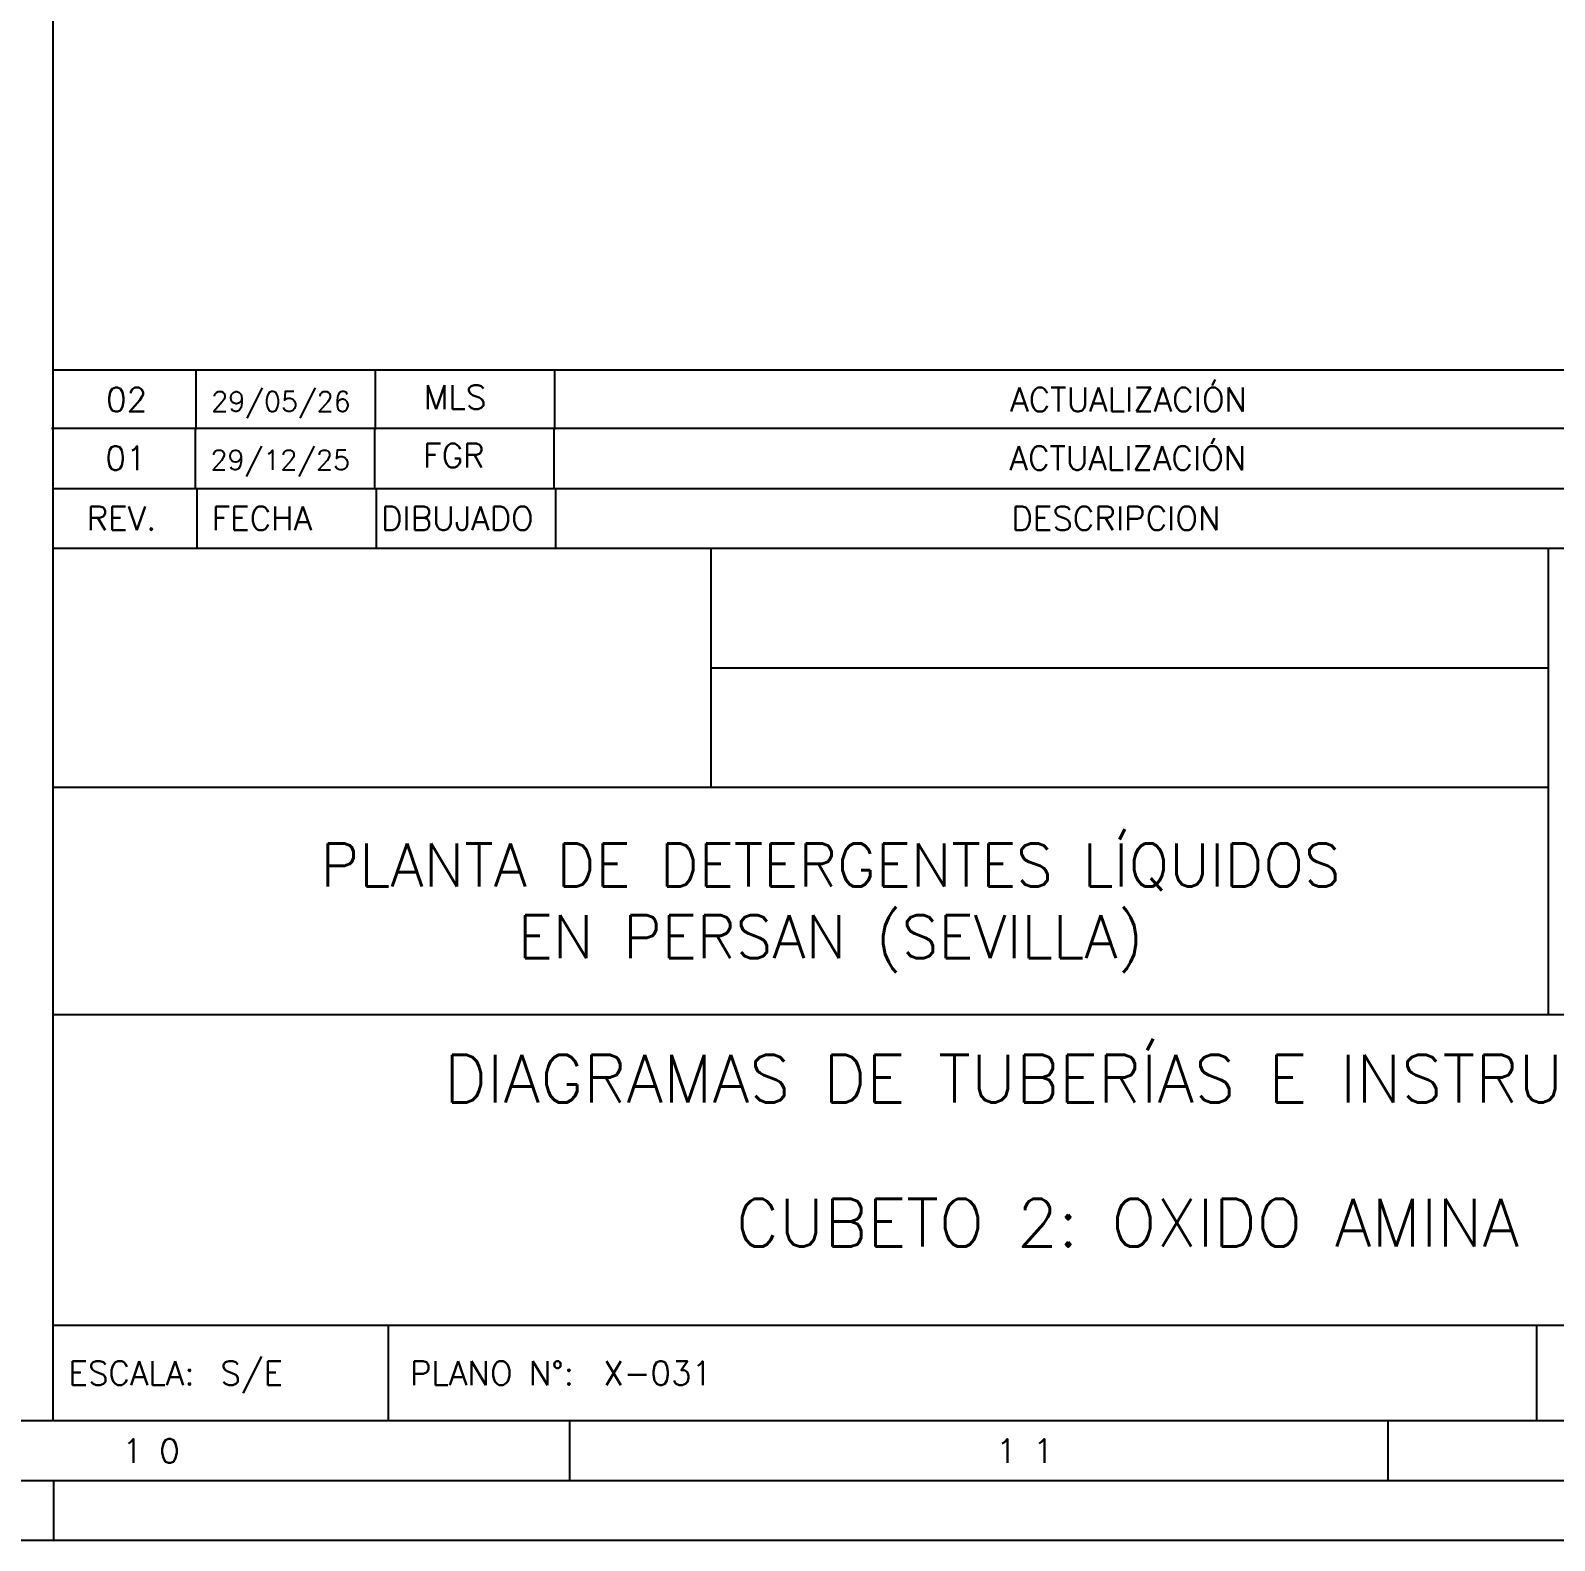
# Model space of a CAD drawing. Header units: millimetres. Extents: x 559 to 3993, y 623 to 920.
# Drawn here: x 3419.4 to 3483, y 622.9 to 686 of the extents above; entities that cross this region are included whole.
import ezdxf

# ---------------------------------------------------------------- set-up
doc = ezdxf.new("R2010")
doc.units = ezdxf.units.MM
doc.layers.add('CAJETIN', color=1, linetype='Continuous')
doc.layers.add('FORMATO', color=7, linetype='Continuous')
doc.styles.add('PY', font='ROMANS.shx')

# ---------------------------------------------------------------- blocks, each defined once
blk = doc.blocks.new('MARCO-A1')
at = {"layer": 'FORMATO', "color": 5}
for p, q in [((694.17, 10), (694.17, 5)), ((762.58, 10), (762.58, 5))]:
    blk.add_line(p, q, dxfattribs=at)
at = {"layer": 'FORMATO', "color": 1, "linetype": 'Continuous'}
blk.add_line((651, 5), (651, 0), dxfattribs=at)
at = {"layer": 'FORMATO', "color": 1}
blk.add_lwpolyline([(0, 594), (841, 594), (841, 0), (0, 0)], close=True, dxfattribs=at)
at = {"layer": 'FORMATO', "color": 5}
blk.add_lwpolyline([(5, 589), (836, 589), (836, 5), (5, 5)], close=True, dxfattribs=at)
at = {"layer": 'FORMATO', "color": 8, "linetype": 'Continuous'}
blk.add_lwpolyline([(10, 584), (831, 584), (831, 10), (10, 10)], close=True, dxfattribs=at)
at = {"layer": 'FORMATO', "color": 1, "style": 'PY'}
for s, p in [('1 0', (656.77, 6.5)), ('1 1', (729.83, 6.5))]:
    blk.add_text(s, height=2, dxfattribs=at).set_placement(p)

msp = doc.modelspace()

# ---------------------------------------------------------------- linework, layer by layer
at = {"layer": 'CAJETIN', "color": 8, "linetype": 'Continuous'}
for p, q in [((3420.329, 627.884), (3420.329, 914.544)), ((3420.329, 627.884), (3420.329, 670.496)), ((3420.329, 627.884), (3420.329, 670.496)), ((3420.329, 664.341), (3510.223, 664.341)), ((3447.797, 654.352), (3447.797, 664.341)), ((3482.755, 644.864), (3482.755, 664.341)), ((3447.797, 659.346), (3482.755, 659.346)), ((3420.329, 654.352), (3482.755, 654.352)), ((3420.329, 644.864), (3510.223, 644.864)), ((3420.329, 631.879), (3510.223, 631.879)), ((3420.329, 631.879), (3510.223, 631.879)), ((3434.313, 631.879), (3434.313, 627.884)), ((3434.313, 631.879), (3434.313, 627.884))]:
    msp.add_line(p, q, dxfattribs=at)
at = {"layer": 'CAJETIN', "color": 5}
for p, q in [((3420.283, 671.797), (3510.177, 671.797)), ((3426.276, 671.797), (3426.276, 669.3)), ((3433.767, 671.797), (3433.767, 669.3)), ((3441.258, 671.797), (3441.258, 669.3)), ((3420.252, 669.355), (3510.146, 669.355)), ((3426.245, 669.355), (3426.245, 666.858)), ((3433.736, 669.355), (3433.736, 666.858)), ((3441.227, 669.355), (3441.227, 666.858))]:
    msp.add_line(p, q, dxfattribs=at)
at = {"layer": 'CAJETIN', "color": 1}
for p, q in [((3420.329, 666.838), (3510.223, 666.838)), ((3426.322, 666.838), (3426.322, 664.341)), ((3433.813, 666.838), (3433.813, 664.341)), ((3441.304, 666.838), (3441.304, 664.341))]:
    msp.add_line(p, q, dxfattribs=at)
at = {"layer": 'CAJETIN', "color": 8}
msp.add_line((3482.256, 631.879), (3482.256, 627.884), dxfattribs=at)
msp.add_line((3482.256, 631.879), (3482.256, 627.884), dxfattribs=at)

# ---------------------------------------------------------------- block references
at = {"xscale": 0.499409123998651, "yscale": 0.499409123998651, "zscale": 0.499409123998651}
msp.add_blockref('MARCO-A1', (3095.214, 622.89), dxfattribs=at)

# ---------------------------------------------------------------- texts
at = {"layer": 'CAJETIN', "color": 1, "style": 'PY'}
for s, height, p in [('ACTUALIZACIÓN', 0.99882, (3460.286, 670.049)), ('02', 0.9988, (3422.533, 670.049)), ('29/05/26', 0.8286, (3426.923, 670.054)), ('MLS', 0.9988, (3435.802, 670.154)), ('ACTUALIZACIÓN', 0.99882, (3460.255, 667.607)), ('01', 0.9988, (3422.502, 667.607)), ('29/12/25', 0.8286, (3426.893, 667.612)), ('FGR', 0.9988, (3435.771, 667.712)), ('REV.', 0.9988, (3421.721, 665.09)), ('FECHA', 0.9988, (3426.943, 665.09)), ('DIBUJADO', 0.9988, (3434.01, 665.09)), ('DESCRIPCION', 0.99882, (3460.332, 665.09)), ('X-031', 0.9988, (3443.297, 629.382))]:
    msp.add_text(s, height=height, dxfattribs=at).set_placement(p)
at = {"layer": 'CAJETIN', "color": 5, "attachment_point": 5, "style": 'PY'}
for s, insert, char_height, width in [('PLANTA DE DETERGENTES LÍQUIDOS\\PEN PERSAN (SEVILLA)', (3452.784, 649.311), 1.79787, 79.06835), ('DIAGRAMAS DE TUBERÍAS E INSTRUMENTOS', (3465.276, 642.182), 1.99764, 88.63238), ('CUBETO 2: OXIDO AMINA^I', (3465.188, 636.165), 1.99764, 88.63238)]:
    msp.add_mtext(s, dxfattribs=dict(at, insert=insert, char_height=char_height, width=width))
at = {"layer": 'FORMATO', "color": 1, "style": 'PY'}
for s, height, p in [('ESCALA:', 0.9988, (3420.962, 629.382)), ('S/E', 0.9988, (3427.31, 629.382)), ('PLANO N%%D:', 0.99882, (3435.221, 629.382))]:
    msp.add_text(s, height=height, dxfattribs=at).set_placement(p)

doc.saveas('drawing.dxf')
